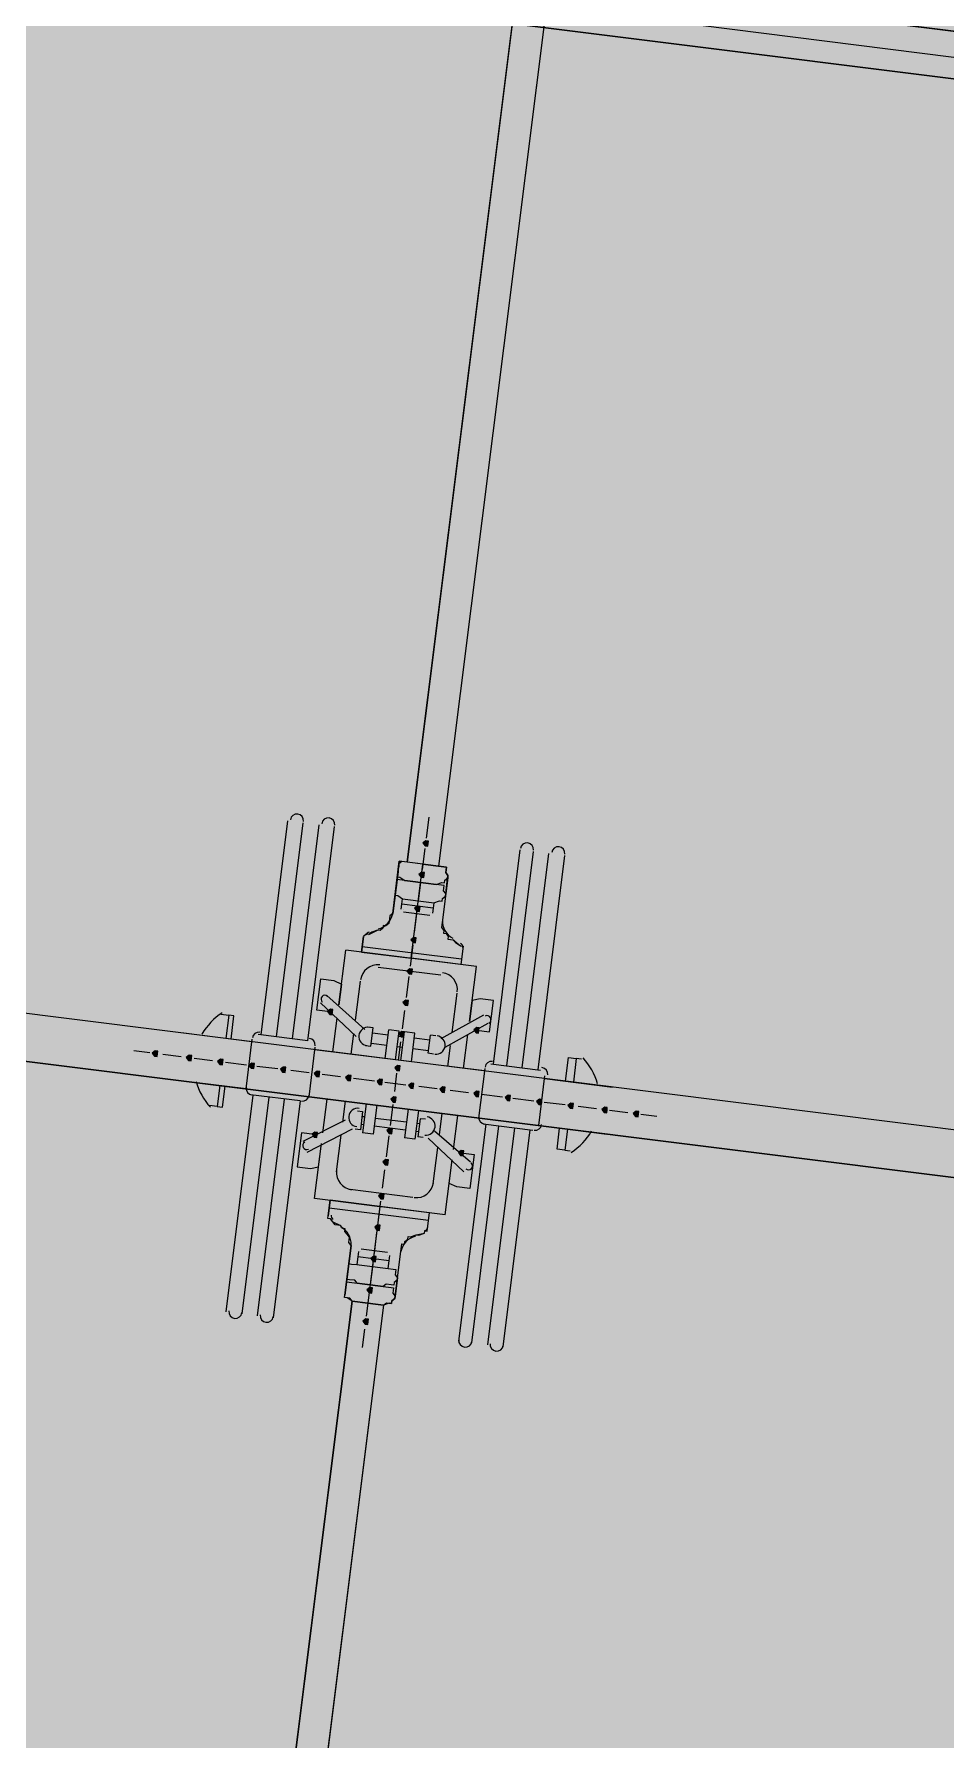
# Model space of a CAD drawing. Header units: metres. Extents: x -4 to 509425, y 7549 to 4732445.
# Drawn here: x 476027.13 to 476030.06, y 4719754.92 to 4719760.4 of the extents above; entities that cross this region are included whole.
import ezdxf

# ---------------------------------------------------------------- set-up
doc = ezdxf.new("R2010")
doc.units = ezdxf.units.M
doc.header["$LTSCALE"] = 0.01
doc.header["$MEASUREMENT"] = 0
doc.layers.get('0').update_dxf_attribs({"lineweight": 0})
doc.layers.add('_SUBESTACIÓN', color=1, linetype='Continuous')
doc.layers.add('SUBESTACION LA VID', color=253, linetype='Continuous')

# ---------------------------------------------------------------- blocks, each defined once
blk = doc.blocks.new('A$Cfff6051d')
at = {"layer": 'SUBESTACION LA VID', "transparency": 33554687}
h = blk.add_hatch(color=256, dxfattribs=at)
h.dxf.hatch_style = 2
h.paths.add_polyline_path([(476028.3941, 4719757.7977), (476028.3952, 4719757.8061), (476028.3868, 4719757.8072), (476028.3773, 4719757.7998), (476028.3847, 4719757.7904), (476028.3931, 4719757.7893)])
h = blk.add_hatch(color=256, dxfattribs=at)
h.dxf.hatch_style = 2
h.paths.add_polyline_path([(476028.3815, 4719757.6969), (476028.3825, 4719757.7053), (476028.3741, 4719757.7064), (476028.3647, 4719757.699), (476028.372, 4719757.6896), (476028.3804, 4719757.6885)])
h = blk.add_hatch(color=256, dxfattribs=at)
h.dxf.hatch_style = 2
h.paths.add_polyline_path([(476028.3678, 4719757.5877), (476028.3689, 4719757.5961), (476028.3605, 4719757.5972), (476028.351, 4719757.5898), (476028.3583, 4719757.5804), (476028.3667, 4719757.5793)])
h = blk.add_hatch(color=256, dxfattribs=at)
h.dxf.hatch_style = 2
h.paths.add_polyline_path([(476028.3552, 4719757.4869), (476028.3562, 4719757.4953), (476028.3478, 4719757.4963), (476028.3384, 4719757.489), (476028.3457, 4719757.4795), (476028.3541, 4719757.4785)])
h = blk.add_hatch(color=256, dxfattribs=at)
h.dxf.hatch_style = 2
h.paths.add_polyline_path([(476028.3425, 4719757.3861), (476028.3436, 4719757.3945), (476028.3352, 4719757.3955), (476028.3257, 4719757.3882), (476028.3331, 4719757.3787), (476028.3415, 4719757.3777)])
h = blk.add_hatch(color=256, dxfattribs=at)
h.dxf.hatch_style = 2
h.paths.add_polyline_path([(476028.3299, 4719757.2853), (476028.3309, 4719757.2937), (476028.3225, 4719757.2947), (476028.3131, 4719757.2874), (476028.3204, 4719757.2779), (476028.3288, 4719757.2769)])
h = blk.add_hatch(color=256, dxfattribs=at)
h.dxf.hatch_style = 2
h.paths.add_polyline_path([(476028.0873, 4719757.256), (476028.0884, 4719757.2644), (476028.08, 4719757.2654), (476028.0705, 4719757.2581), (476028.0779, 4719757.2486), (476028.0863, 4719757.2476)])
h = blk.add_hatch(color=256, dxfattribs=at)
h.dxf.hatch_style = 2
h.paths.add_polyline_path([(476028.3172, 4719757.1845), (476028.3183, 4719757.1929), (476028.3099, 4719757.1939), (476028.3004, 4719757.1866), (476028.3078, 4719757.1771), (476028.3162, 4719757.1761)])
h = blk.add_hatch(color=256, dxfattribs=at)
h.dxf.hatch_style = 2
h.paths.add_polyline_path([(476028.5577, 4719757.197), (476028.5588, 4719757.2054), (476028.5504, 4719757.2065), (476028.5409, 4719757.1991), (476028.5483, 4719757.1897), (476028.5567, 4719757.1886)])
h = blk.add_hatch(color=256, dxfattribs=at)
h.dxf.hatch_style = 2
h.paths.add_polyline_path([(476027.5244, 4719757.1218), (476027.5255, 4719757.1302), (476027.5171, 4719757.1312), (476027.5076, 4719757.1239), (476027.515, 4719757.1144), (476027.5234, 4719757.1134)])
h = blk.add_hatch(color=256, dxfattribs=at)
h.dxf.hatch_style = 2
h.paths.add_polyline_path([(476027.6336, 4719757.1081), (476027.6347, 4719757.1165), (476027.6263, 4719757.1175), (476027.6168, 4719757.1102), (476027.6242, 4719757.1007), (476027.6326, 4719757.0997)])
h = blk.add_hatch(color=256, dxfattribs=at)
h.dxf.hatch_style = 2
h.paths.add_polyline_path([(476027.7344, 4719757.0954), (476027.7355, 4719757.1038), (476027.7271, 4719757.1049), (476027.7176, 4719757.0975), (476027.725, 4719757.0881), (476027.7334, 4719757.087)])
h = blk.add_hatch(color=256, dxfattribs=at)
h.dxf.hatch_style = 2
h.paths.add_polyline_path([(476027.8352, 4719757.0828), (476027.8363, 4719757.0912), (476027.8279, 4719757.0923), (476027.8184, 4719757.0849), (476027.8258, 4719757.0755), (476027.8342, 4719757.0744)])
h = blk.add_hatch(color=256, dxfattribs=at)
h.dxf.hatch_style = 2
h.paths.add_polyline_path([(476027.936, 4719757.0702), (476027.9371, 4719757.0786), (476027.9287, 4719757.0796), (476027.9192, 4719757.0723), (476027.9266, 4719757.0628), (476027.935, 4719757.0618)])
h = blk.add_hatch(color=256, dxfattribs=at)
h.dxf.hatch_style = 2
h.paths.add_polyline_path([(476028.0452, 4719757.0565), (476028.0463, 4719757.0649), (476028.0379, 4719757.0659), (476028.0284, 4719757.0586), (476028.0358, 4719757.0491), (476028.0442, 4719757.0481)])
h = blk.add_hatch(color=256, dxfattribs=at)
h.dxf.hatch_style = 2
h.paths.add_polyline_path([(476028.3036, 4719757.0753), (476028.3046, 4719757.0837), (476028.2962, 4719757.0847), (476028.2868, 4719757.0774), (476028.2941, 4719757.0679), (476028.3025, 4719757.0669)])
h = blk.add_hatch(color=256, dxfattribs=at)
h.dxf.hatch_style = 2
h.paths.add_polyline_path([(476028.146, 4719757.0438), (476028.1471, 4719757.0522), (476028.1387, 4719757.0533), (476028.1292, 4719757.0459), (476028.1366, 4719757.0365), (476028.145, 4719757.0354)])
h = blk.add_hatch(color=256, dxfattribs=at)
h.dxf.hatch_style = 2
h.paths.add_polyline_path([(476028.2468, 4719757.0312), (476028.2479, 4719757.0396), (476028.2395, 4719757.0407), (476028.23, 4719757.0333), (476028.2374, 4719757.0239), (476028.2458, 4719757.0228)])
h = blk.add_hatch(color=256, dxfattribs=at)
h.dxf.hatch_style = 2
h.paths.add_polyline_path([(476028.3476, 4719757.0186), (476028.3487, 4719757.027), (476028.3403, 4719757.028), (476028.3308, 4719757.0207), (476028.3382, 4719757.0112), (476028.3466, 4719757.0102)])
h = blk.add_hatch(color=256, dxfattribs=at)
h.dxf.hatch_style = 2
h.paths.add_polyline_path([(476028.4484, 4719757.0059), (476028.4495, 4719757.0143), (476028.4411, 4719757.0154), (476028.4316, 4719757.008), (476028.439, 4719756.9986), (476028.4474, 4719756.9975)])
h = blk.add_hatch(color=256, dxfattribs=at)
h.dxf.hatch_style = 2
h.paths.add_polyline_path([(476028.2909, 4719756.9745), (476028.292, 4719756.9829), (476028.2836, 4719756.9839), (476028.2741, 4719756.9766), (476028.2815, 4719756.9671), (476028.2899, 4719756.9661)])
h = blk.add_hatch(color=256, dxfattribs=at)
h.dxf.hatch_style = 2
h.paths.add_polyline_path([(476028.5577, 4719756.9922), (476028.5587, 4719757.0006), (476028.5503, 4719757.0017), (476028.5408, 4719756.9943), (476028.5482, 4719756.9849), (476028.5566, 4719756.9838)])
h = blk.add_hatch(color=256, dxfattribs=at)
h.dxf.hatch_style = 2
h.paths.add_polyline_path([(476028.6585, 4719756.9796), (476028.6595, 4719756.988), (476028.6511, 4719756.989), (476028.6417, 4719756.9817), (476028.649, 4719756.9722), (476028.6574, 4719756.9712)])
h = blk.add_hatch(color=256, dxfattribs=at)
h.dxf.hatch_style = 2
h.paths.add_polyline_path([(476028.7593, 4719756.967), (476028.7603, 4719756.9754), (476028.7519, 4719756.9764), (476028.7425, 4719756.9691), (476028.7498, 4719756.9596), (476028.7582, 4719756.9586)])
h = blk.add_hatch(color=256, dxfattribs=at)
h.dxf.hatch_style = 2
h.paths.add_polyline_path([(476028.8601, 4719756.9543), (476028.8611, 4719756.9627), (476028.8527, 4719756.9638), (476028.8433, 4719756.9564), (476028.8506, 4719756.947), (476028.859, 4719756.9459)])
h = blk.add_hatch(color=256, dxfattribs=at)
h.dxf.hatch_style = 2
h.paths.add_polyline_path([(476028.9693, 4719756.9406), (476028.9703, 4719756.949), (476028.9619, 4719756.9501), (476028.9525, 4719756.9427), (476028.9598, 4719756.9333), (476028.9682, 4719756.9322)])
h = blk.add_hatch(color=256, dxfattribs=at)
h.dxf.hatch_style = 2
h.paths.add_polyline_path([(476029.0701, 4719756.928), (476029.0711, 4719756.9364), (476029.0627, 4719756.9374), (476029.0533, 4719756.9301), (476029.0606, 4719756.9206), (476029.069, 4719756.9196)])
h = blk.add_hatch(color=256, dxfattribs=at)
h.dxf.hatch_style = 2
h.paths.add_polyline_path([(476028.0378, 4719756.8612), (476028.0389, 4719756.8696), (476028.0305, 4719756.8706), (476028.021, 4719756.8633), (476028.0284, 4719756.8538), (476028.0368, 4719756.8528)])
h = blk.add_hatch(color=256, dxfattribs=at)
h.dxf.hatch_style = 2
h.paths.add_polyline_path([(476028.2783, 4719756.8737), (476028.2793, 4719756.8821), (476028.2709, 4719756.8831), (476028.2615, 4719756.8758), (476028.2688, 4719756.8663), (476028.2772, 4719756.8653)])
h = blk.add_hatch(color=256, dxfattribs=at)
h.dxf.hatch_style = 2
h.paths.add_polyline_path([(476028.5082, 4719756.8022), (476028.5093, 4719756.8106), (476028.5009, 4719756.8116), (476028.4914, 4719756.8043), (476028.4988, 4719756.7948), (476028.5072, 4719756.7938)])
h = blk.add_hatch(color=256, dxfattribs=at)
h.dxf.hatch_style = 2
h.paths.add_polyline_path([(476028.2656, 4719756.7729), (476028.2667, 4719756.7813), (476028.2583, 4719756.7823), (476028.2488, 4719756.775), (476028.2562, 4719756.7655), (476028.2646, 4719756.7645)])
h = blk.add_hatch(color=256, dxfattribs=at)
h.dxf.hatch_style = 2
h.paths.add_polyline_path([(476028.252, 4719756.6637), (476028.253, 4719756.6721), (476028.2446, 4719756.6731), (476028.2352, 4719756.6658), (476028.2425, 4719756.6563), (476028.2509, 4719756.6553)])
h = blk.add_hatch(color=256, dxfattribs=at)
h.dxf.hatch_style = 2
h.paths.add_polyline_path([(476028.2393, 4719756.5629), (476028.2404, 4719756.5713), (476028.232, 4719756.5723), (476028.2225, 4719756.565), (476028.2299, 4719756.5555), (476028.2383, 4719756.5545)])
h = blk.add_hatch(color=256, dxfattribs=at)
h.dxf.hatch_style = 2
h.paths.add_polyline_path([(476028.2267, 4719756.4621), (476028.2277, 4719756.4705), (476028.2193, 4719756.4715), (476028.2099, 4719756.4642), (476028.2172, 4719756.4547), (476028.2256, 4719756.4537)])
h = blk.add_hatch(color=256, dxfattribs=at)
h.dxf.hatch_style = 2
h.paths.add_polyline_path([(476028.214, 4719756.3613), (476028.2151, 4719756.3697), (476028.2067, 4719756.3707), (476028.1972, 4719756.3634), (476028.2046, 4719756.3539), (476028.213, 4719756.3529)])
h = blk.add_hatch(color=256, dxfattribs=at)
h.dxf.hatch_style = 2
h.paths.add_polyline_path([(476028.2014, 4719756.2604), (476028.2025, 4719756.2688), (476028.1941, 4719756.2699), (476028.1846, 4719756.2626), (476028.192, 4719756.2531), (476028.2004, 4719756.252)])
at = {"layer": 'SUBESTACION LA VID', "lineweight": 15}
for p, q in [((476072.6239, 4719754.9233), (475976.8769, 4719766.927)), ((476029.0936, 4719763.8533), (476028.3269, 4719757.7379)), ((476029.1944, 4719763.8407), (476028.4277, 4719757.7252)), ((476072.2069, 4719751.5967), (475976.9555, 4719763.5384)), ((476072.1879, 4719751.4455), (475976.9365, 4719763.3871)), ((476028.3963, 4719757.8828), (476028.3878, 4719757.8156)), ((476027.9426, 4719757.8714), (476027.8563, 4719757.1826)), ((476027.9067, 4719757.1762), (476027.993, 4719757.8651)), ((476028.0434, 4719757.8587), (476027.9571, 4719757.1699)), ((476028.0075, 4719757.1636), (476028.0938, 4719757.8524)), ((476028.3836, 4719757.782), (476028.3752, 4719757.7148)), ((476028.6039, 4719757.0888), (476028.6902, 4719757.7776)), ((476028.7322, 4719757.7724), (476028.6459, 4719757.0836)), ((476028.2985, 4719757.7158), (476028.2912, 4719757.657)), ((476028.6963, 4719757.0772), (476028.7827, 4719757.7661)), ((476028.8331, 4719757.7597), (476028.7467, 4719757.0709)), ((476028.3699, 4719757.6728), (476028.3626, 4719757.614)), ((476028.4508, 4719757.637), (476028.4581, 4719757.6958)), ((476028.2806, 4719757.573), (476028.2912, 4719757.657)), ((476028.4508, 4719757.637), (476028.4402, 4719757.553)), ((476028.3079, 4719757.5867), (476028.3101, 4719757.6035)), ((476028.3993, 4719757.5667), (476028.3153, 4719757.5772)), ((476028.3163, 4719757.5856), (476028.3163, 4719757.5856)), ((476028.3573, 4719757.572), (476028.3499, 4719757.5132)), ((476028.4003, 4719757.5751), (476028.4003, 4719757.5751)), ((476028.4109, 4719757.5908), (476028.4088, 4719757.574)), ((476028.204, 4719757.5059), (476028.2313, 4719757.5195)), ((476028.1073, 4719757.2791), (476028.1294, 4719757.4555)), ((476028.5494, 4719757.4028), (476028.1294, 4719757.4555)), ((476028.5011, 4719757.4259), (476028.1819, 4719757.466)), ((476028.3447, 4719757.4711), (476028.3362, 4719757.4039)), ((476028.4749, 4719757.489), (476028.498, 4719757.469)), ((476028.4349, 4719757.3745), (476028.2333, 4719757.3998)), ((476028.5273, 4719757.2264), (476028.5494, 4719757.4028)), ((476028.1608, 4719757.2297), (476028.1766, 4719757.3557)), ((476028.332, 4719757.3703), (476028.3236, 4719757.3031)), ((476028.0485, 4719757.2864), (476028.1629, 4719757.1782)), ((476028.0684, 4719757.3095), (476028.1912, 4719757.2003)), ((476028.4716, 4719757.1907), (476028.4874, 4719757.3167)), ((476027.7282, 4719757.2498), (476027.7534, 4719757.2466)), ((476028.0883, 4719757.1279), (476028.102, 4719757.2371)), ((476028.3183, 4719757.2611), (476028.311, 4719757.2023)), ((476028.5724, 4719757.2463), (476028.4349, 4719757.1697)), ((476027.8279, 4719757.1605), (476027.6095, 4719757.1879)), ((476027.8089, 4719757.0093), (476027.829, 4719757.1689)), ((476028.0075, 4719757.1636), (476027.8479, 4719757.1836)), ((476028.1471, 4719757.1205), (476028.1555, 4719757.1877)), ((476028.2658, 4719757.1824), (476028.2154, 4719757.1887)), ((476028.2563, 4719757.1068), (476028.2679, 4719757.1992)), ((476028.3015, 4719757.195), (476028.2679, 4719757.1992)), ((476028.2899, 4719757.1026), (476028.3015, 4719757.195)), ((476028.3162, 4719757.1761), (476028.2994, 4719757.1782)), ((476028.3067, 4719757.1005), (476028.3183, 4719757.1929)), ((476028.3519, 4719757.1887), (476028.3183, 4719757.1929)), ((476028.3403, 4719757.0963), (476028.3519, 4719757.1887)), ((476028.4002, 4719757.1656), (476028.3498, 4719757.1719)), ((476028.4191, 4719757.1802), (476028.4023, 4719757.1824)), ((476028.5861, 4719757.219), (476028.4485, 4719757.1424)), ((476028.5083, 4719757.0752), (476028.522, 4719757.1844)), ((476027.4992, 4719757.1249), (476027.4488, 4719757.1312)), ((476027.6, 4719757.1123), (476027.5412, 4719757.1197)), ((476028.0306, 4719757.1436), (476028.0105, 4719756.984)), ((476028.5755, 4719757.0668), (476028.0295, 4719757.1352)), ((476028.2616, 4719757.1488), (476028.2112, 4719757.1551)), ((476028.312, 4719757.1425), (476028.2952, 4719757.1446)), ((476028.3057, 4719757.1603), (476028.2983, 4719757.1015)), ((476028.396, 4719757.132), (476028.3456, 4719757.1383)), ((476028.4579, 4719757.0815), (476028.4664, 4719757.1487)), ((476027.7008, 4719757.0997), (476027.642, 4719757.107)), ((476027.81, 4719757.086), (476027.7428, 4719757.0944)), ((476027.9108, 4719757.0733), (476027.8436, 4719757.0817)), ((476028.0116, 4719757.0607), (476027.9528, 4719757.0681)), ((476028.2931, 4719757.0595), (476028.2857, 4719757.0007)), ((476028.5955, 4719757.0899), (476028.7551, 4719757.0699)), ((476028.8874, 4719757.1045), (476028.8706, 4719757.1066)), ((476027.8089, 4719757.0093), (476027.5905, 4719757.0367)), ((476027.7333, 4719756.9505), (476027.7417, 4719757.0177)), ((476028.1124, 4719757.048), (476028.0536, 4719757.0554)), ((476028.2216, 4719757.0344), (476028.1544, 4719757.0428)), ((476028.3224, 4719757.0217), (476028.2552, 4719757.0301)), ((476028.4232, 4719757.0091), (476028.3644, 4719757.0165)), ((476028.524, 4719756.9964), (476028.4652, 4719757.0038)), ((476028.7498, 4719756.8914), (476028.7698, 4719757.051)), ((476028.7687, 4719757.0426), (476028.9871, 4719757.0152)), ((476027.7165, 4719756.9526), (476027.6913, 4719756.9558)), ((476027.7446, 4719756.2921), (476027.832, 4719756.9893)), ((476027.8824, 4719756.983), (476027.795, 4719756.2858)), ((476027.9832, 4719756.9704), (476027.8236, 4719756.9904)), ((476027.8454, 4719756.2795), (476027.9328, 4719756.9767)), ((476027.9832, 4719756.9704), (476027.8958, 4719756.2732)), ((476028.0557, 4719756.8675), (476028.0694, 4719756.9767)), ((476028.1197, 4719756.9021), (476028.1282, 4719756.9693)), ((476028.1954, 4719756.9609), (476028.1838, 4719756.8685)), ((476028.229, 4719756.9566), (476028.2174, 4719756.8642)), ((476028.2804, 4719756.9587), (476028.272, 4719756.8915)), ((476028.6333, 4719756.9828), (476028.5661, 4719756.9912)), ((476028.7341, 4719756.9701), (476028.6669, 4719756.9785)), ((476028.8349, 4719756.9575), (476028.7677, 4719756.9659)), ((476028.9357, 4719756.9448), (476028.8769, 4719756.9522)), ((476027.9926, 4719756.8412), (476028.1292, 4719756.9094)), ((476028.1869, 4719756.8937), (476028.1785, 4719756.8947)), ((476028.1901, 4719756.9189), (476028.1817, 4719756.9199)), ((476028.3245, 4719756.902), (476028.2237, 4719756.9146)), ((476028.3298, 4719756.944), (476028.3182, 4719756.8516)), ((476028.3634, 4719756.9398), (476028.3518, 4719756.8474)), ((476028.3665, 4719756.8967), (476028.3581, 4719756.8978)), ((476028.4305, 4719756.8631), (476028.439, 4719756.9303)), ((476028.4757, 4719756.8148), (476028.4894, 4719756.924)), ((476028.5797, 4719756.8956), (476028.4923, 4719756.1984)), ((476028.5713, 4719756.8967), (476028.7309, 4719756.8767)), ((476029.0365, 4719756.9322), (476028.9777, 4719756.9396)), ((476029.1289, 4719756.9206), (476029.0785, 4719756.9269)), ((476028.0052, 4719756.8055), (476028.1512, 4719756.8811)), ((476028.0997, 4719756.7425), (476028.1145, 4719756.8601)), ((476028.2174, 4719756.8642), (476028.1838, 4719756.8685)), ((476028.3213, 4719756.8768), (476028.2205, 4719756.8894)), ((476028.2678, 4719756.8579), (476028.2594, 4719756.7907)), ((476028.3518, 4719756.8474), (476028.3182, 4719756.8516)), ((476028.3633, 4719756.8715), (476028.3549, 4719756.8726)), ((476028.378, 4719756.8526), (476028.3612, 4719756.8547)), ((476028.5093, 4719756.7423), (476028.3948, 4719756.8505)), ((476028.5303, 4719756.7738), (476028.4148, 4719756.8736)), ((476028.5343, 4719756.1931), (476028.6217, 4719756.8903)), ((476028.6721, 4719756.884), (476028.5847, 4719756.1868)), ((476028.6351, 4719756.1805), (476028.7225, 4719756.8777)), ((476028.7498, 4719756.8914), (476028.9682, 4719756.864)), ((476028.8086, 4719756.8157), (476028.817, 4719756.8829)), ((476028.0293, 4719756.6574), (476028.0515, 4719756.8339)), ((476028.4105, 4719756.7035), (476028.4253, 4719756.8211)), ((476028.8338, 4719756.8126), (476028.8506, 4719756.8105)), ((476028.2541, 4719756.7487), (476028.2467, 4719756.6899)), ((476028.4494, 4719756.6048), (476028.4715, 4719756.7812)), ((476028.3454, 4719756.6605), (476028.1438, 4719756.6858)), ((476028.4494, 4719756.6048), (476028.0293, 4719756.6574)), ((476028.3958, 4719756.5859), (476028.0766, 4719756.6259)), ((476028.2414, 4719756.6479), (476028.2341, 4719756.5891)), ((476028.0881, 4719756.5818), (476028.1123, 4719756.5703)), ((476028.2288, 4719756.5471), (476028.2204, 4719756.4799)), ((476028.3559, 4719756.5397), (476028.3821, 4719756.545)), ((476028.1469, 4719756.5062), (476028.1364, 4719756.4222)), ((476028.17, 4719756.4862), (476028.1679, 4719756.4694)), ((476028.1784, 4719756.4852), (476028.1784, 4719756.4852)), ((476028.2634, 4719756.483), (476028.1794, 4719756.4936)), ((476028.2624, 4719756.4746), (476028.2624, 4719756.4746)), ((476028.2687, 4719756.4568), (476028.2708, 4719756.4736)), ((476028.296, 4719756.4022), (476028.3065, 4719756.4862)), ((476028.129, 4719756.3634), (476028.1364, 4719756.4222)), ((476028.2162, 4719756.4463), (476028.2077, 4719756.3791)), ((476028.296, 4719756.4022), (476028.2886, 4719756.3434)), ((476028.15, 4719756.3266), (476027.537, 4719751.4376)), ((476028.2508, 4719756.314), (476027.6378, 4719751.425)), ((476028.2025, 4719756.3371), (476028.1951, 4719756.2783)), ((476028.1898, 4719756.2363), (476028.1825, 4719756.1775))]:
    blk.add_line(p, q, dxfattribs=at)
at = {"layer": 'SUBESTACION LA VID', "lineweight": 0}
blk.add_line((476028.15, 4719756.3266), (476028.2508, 4719756.314), dxfattribs=at)
at = {"layer": 'SUBESTACION LA VID', "lineweight": 15}
for points in [[(476072.6239, 4719754.9233), (476072.6429, 4719755.0745), (475976.8959, 4719767.0782), (475976.8769, 4719766.927), (476072.6239, 4719754.9233)], [(476029.0936, 4719763.8533), (476029.1944, 4719763.8407), (476028.4277, 4719757.7252), (476028.3269, 4719757.7379), (476029.0936, 4719763.8533)], [(476072.1879, 4719751.4455), (476072.2069, 4719751.5967), (475976.9555, 4719763.5384), (475976.9365, 4719763.3871), (476072.1879, 4719751.4455)], [(476028.1861, 4719757.4996), (476028.1798, 4719757.4492), (476028.3394, 4719757.4291), (476028.3773, 4719757.7316), (476028.3521, 4719757.7347), (476028.3437, 4719757.7358), (476028.3353, 4719757.7368), (476028.3269, 4719757.7379), (476028.3185, 4719757.7389), (476028.3101, 4719757.74), (476028.3006, 4719757.7326), (476028.2996, 4719757.7242), (476028.2985, 4719757.7158), (476028.2975, 4719757.7074), (476028.2912, 4719757.657), (476028.2806, 4719757.573), (476028.2712, 4719757.5657), (476028.2701, 4719757.5573), (476028.2691, 4719757.5489), (476028.268, 4719757.5405), (476028.2586, 4719757.5331), (476028.2502, 4719757.5342), (476028.2491, 4719757.5258), (476028.2397, 4719757.5184), (476028.2313, 4719757.5195), (476028.2134, 4719757.5132), (476028.204, 4719757.5059), (476028.1956, 4719757.5069), (476028.1861, 4719757.4996)], [(476028.2985, 4719757.7158), (476028.2975, 4719757.7074), (476028.2964, 4719757.699), (476028.2954, 4719757.6906), (476028.3038, 4719757.6896), (476028.3195, 4719757.6791), (476028.3279, 4719757.678), (476028.3447, 4719757.6759), (476028.3699, 4719757.6728), (476028.3951, 4719757.6696), (476028.4119, 4719757.6675), (476028.4203, 4719757.6664), (476028.4382, 4719757.6727), (476028.4466, 4719757.6717), (476028.4476, 4719757.6801), (476028.4571, 4719757.6874), (476028.4581, 4719757.6958), (476028.4508, 4719757.7053), (476028.4519, 4719757.7137), (476028.4529, 4719757.7221), (476028.4445, 4719757.7231), (476028.4277, 4719757.7252), (476028.4193, 4719757.7263), (476028.4025, 4719757.7284), (476028.3773, 4719757.7316), (476028.3521, 4719757.7347), (476028.3353, 4719757.7368), (476028.3269, 4719757.7379), (476028.3101, 4719757.74), (476028.3017, 4719757.741), (476028.3006, 4719757.7326), (476028.2996, 4719757.7242), (476028.2985, 4719757.7158)], [(476028.5053, 4719757.4595), (476028.499, 4719757.4091), (476028.3394, 4719757.4291), (476028.3773, 4719757.7316), (476028.4025, 4719757.7284), (476028.4109, 4719757.7273), (476028.4277, 4719757.7252), (476028.4361, 4719757.7242), (476028.4445, 4719757.7231), (476028.4529, 4719757.7221), (476028.4519, 4719757.7137), (476028.4508, 4719757.7053), (476028.4581, 4719757.6958), (476028.4571, 4719757.6874), (476028.4508, 4719757.637), (476028.4402, 4719757.553), (476028.4392, 4719757.5446), (476028.4381, 4719757.5362), (476028.4371, 4719757.5278), (476028.4444, 4719757.5184), (476028.4434, 4719757.51), (476028.4518, 4719757.5089), (476028.4591, 4719757.4995), (476028.4581, 4719757.4911), (476028.4749, 4719757.489), (476028.4822, 4719757.4795), (476028.498, 4719757.469), (476028.5064, 4719757.4679), (476028.5053, 4719757.4595)], [(476028.3626, 4719757.614), (476028.3878, 4719757.6108), (476028.4046, 4719757.6087), (476028.413, 4719757.6076), (476028.4308, 4719757.6139), (476028.4392, 4719757.6129), (476028.4403, 4719757.6213), (476028.4497, 4719757.6286), (476028.4508, 4719757.637), (476028.4434, 4719757.6465), (476028.4445, 4719757.6549), (476028.4455, 4719757.6633), (476028.4371, 4719757.6643), (476028.4203, 4719757.6664), (476028.4119, 4719757.6675), (476028.3951, 4719757.6696), (476028.3699, 4719757.6728), (476028.3447, 4719757.6759), (476028.3279, 4719757.678), (476028.3195, 4719757.6791), (476028.3027, 4719757.6812), (476028.2943, 4719757.6822), (476028.2933, 4719757.6738), (476028.2922, 4719757.6654), (476028.2912, 4719757.657), (476028.2901, 4719757.6486), (476028.2891, 4719757.6402), (476028.288, 4719757.6318), (476028.2964, 4719757.6308), (476028.3122, 4719757.6203), (476028.3206, 4719757.6192), (476028.3374, 4719757.6171), (476028.3626, 4719757.614)], [(476028.413, 4719757.6076), (476028.4109, 4719757.5908), (476028.3101, 4719757.6035), (476028.3122, 4719757.6203)], [(476028.5053, 4719757.4595), (476028.5011, 4719757.4259), (476028.499, 4719757.4091), (476028.1798, 4719757.4492), (476028.1819, 4719757.466), (476028.1861, 4719757.4996)], [(476028.0789, 4719757.257), (476028.0369, 4719757.2623), (476028.0495, 4719757.3631), (476028.0915, 4719757.3578), (476028.1157, 4719757.3463), (476028.1073, 4719757.2791)], [(476028.5493, 4719757.1981), (476028.5913, 4719757.1928), (476028.604, 4719757.2936), (476028.562, 4719757.2989), (476028.5357, 4719757.2936), (476028.5273, 4719757.2264)], [(476027.7607, 4719757.1689), (476027.7702, 4719757.2445), (476027.7534, 4719757.2466), (476027.7439, 4719757.171)], [(476028.1933, 4719757.1488), (476028.2101, 4719757.1467), (476028.2175, 4719757.2055), (476028.2007, 4719757.2076)], [(476028.4117, 4719757.1214), (476028.3949, 4719757.1236), (476028.4023, 4719757.1824)], [(476028.5766, 4719757.0752), (476028.5566, 4719756.9156), (476028.0105, 4719756.984)], [(476028.8359, 4719757.0341), (476028.8454, 4719757.1097), (476028.8706, 4719757.1066), (476028.8611, 4719757.031)], [(476027.7249, 4719757.0198), (476027.7165, 4719756.9526), (476027.7333, 4719756.9505)], [(476028.167, 4719756.9388), (476028.1838, 4719756.9367), (476028.1764, 4719756.8779), (476028.1596, 4719756.88)], [(476028.3854, 4719756.9114), (476028.3686, 4719756.9135), (476028.3612, 4719756.8547)], [(476028.0294, 4719756.8622), (476027.9874, 4719756.8675), (476027.9737, 4719756.7583), (476028.0157, 4719756.753), (476028.042, 4719756.7582), (476028.0515, 4719756.8339)], [(476028.8422, 4719756.8798), (476028.8338, 4719756.8126), (476028.8086, 4719756.8157)], [(476028.4998, 4719756.8032), (476028.5418, 4719756.798), (476028.5281, 4719756.6888), (476028.4861, 4719756.694), (476028.462, 4719756.7056), (476028.4715, 4719756.7812)], [(476028.0734, 4719756.6007), (476028.0797, 4719756.6511), (476028.2393, 4719756.6311), (476028.2004, 4719756.3203), (476028.1752, 4719756.3235), (476028.1668, 4719756.3245), (476028.1584, 4719756.3256), (476028.15, 4719756.3266), (476028.1426, 4719756.3361), (476028.1342, 4719756.3371), (476028.1258, 4719756.3382), (476028.1269, 4719756.3466), (476028.1279, 4719756.355), (476028.129, 4719756.3634), (476028.1364, 4719756.4222), (476028.1469, 4719756.5062), (476028.1395, 4719756.5156), (476028.1406, 4719756.524), (476028.1416, 4719756.5324), (476028.1343, 4719756.5419), (476028.127, 4719756.5513), (476028.128, 4719756.5597), (476028.1196, 4719756.5608), (476028.1123, 4719756.5703), (476028.0955, 4719756.5724), (476028.0881, 4719756.5818), (476028.0808, 4719756.5913), (476028.0724, 4719756.5923), (476028.0734, 4719756.6007)], [(476028.3926, 4719756.5607), (476028.3958, 4719756.5859), (476028.399, 4719756.6111), (476028.0797, 4719756.6511), (476028.0766, 4719756.6259), (476028.0734, 4719756.6007)], [(476028.3926, 4719756.5607), (476028.399, 4719756.6111), (476028.2393, 4719756.6311), (476028.2004, 4719756.3203), (476028.2256, 4719756.3171), (476028.234, 4719756.3161), (476028.2508, 4719756.314), (476028.2602, 4719756.3213), (476028.2686, 4719756.3203), (476028.277, 4719756.3192), (476028.2781, 4719756.3276), (476028.2875, 4719756.335), (476028.2886, 4719756.3434), (476028.296, 4719756.4022), (476028.3065, 4719756.4862), (476028.3075, 4719756.4946), (476028.3086, 4719756.503), (476028.3097, 4719756.5114), (476028.3181, 4719756.5103), (476028.3191, 4719756.5187), (476028.3286, 4719756.5261), (476028.3296, 4719756.5345), (476028.338, 4719756.5334), (476028.3559, 4719756.5397), (476028.3643, 4719756.5387), (476028.3821, 4719756.545), (476028.3832, 4719756.5534), (476028.3916, 4719756.5523), (476028.3926, 4719756.5607)], [(476028.2655, 4719756.4316), (476028.2687, 4719756.4568), (476028.1679, 4719756.4694), (476028.1647, 4719756.4442)], [(476028.2151, 4719756.4379), (476028.2403, 4719756.4347), (476028.2571, 4719756.4326), (476028.2655, 4719756.4316), (476028.2823, 4719756.4295), (476028.2907, 4719756.4284), (476028.2897, 4719756.42), (476028.2886, 4719756.4116), (476028.296, 4719756.4022), (476028.2949, 4719756.3938), (476028.2855, 4719756.3864), (476028.2844, 4719756.378), (476028.276, 4719756.3791), (476028.2592, 4719756.3812), (476028.2497, 4719756.3738), (476028.2329, 4719756.3759), (476028.2077, 4719756.3791), (476028.1825, 4719756.3823), (476028.1657, 4719756.3844), (476028.1584, 4719756.3938), (476028.1416, 4719756.3959), (476028.1332, 4719756.397), (476028.1343, 4719756.4054), (476028.1353, 4719756.4138), (476028.1364, 4719756.4222), (476028.1374, 4719756.4306), (476028.1385, 4719756.439), (476028.1395, 4719756.4474), (476028.1479, 4719756.4463), (476028.1647, 4719756.4442), (476028.1731, 4719756.4432), (476028.1899, 4719756.4411), (476028.2151, 4719756.4379)], [(476028.129, 4719756.3634), (476028.13, 4719756.3718), (476028.1311, 4719756.3802), (476028.1321, 4719756.3886), (476028.1405, 4719756.3875), (476028.1573, 4719756.3854), (476028.1657, 4719756.3844), (476028.1825, 4719756.3823), (476028.2077, 4719756.3791), (476028.2329, 4719756.3759), (476028.2497, 4719756.3738), (476028.2582, 4719756.3728), (476028.275, 4719756.3707), (476028.2834, 4719756.3696), (476028.2823, 4719756.3612), (476028.2812, 4719756.3528), (476028.2886, 4719756.3434), (476028.2875, 4719756.335), (476028.2781, 4719756.3276), (476028.277, 4719756.3192), (476028.2686, 4719756.3203), (476028.2508, 4719756.314), (476028.2424, 4719756.315), (476028.2256, 4719756.3171), (476028.2004, 4719756.3203), (476028.1752, 4719756.3235), (476028.1584, 4719756.3256), (476028.15, 4719756.3266), (476028.1342, 4719756.3371), (476028.1258, 4719756.3382), (476028.1269, 4719756.3466), (476028.1279, 4719756.355), (476028.129, 4719756.3634)], [(476028.15, 4719756.3266), (476028.2508, 4719756.314), (476027.6378, 4719751.425), (476027.537, 4719751.4376), (476028.15, 4719756.3266)]]:
    blk.add_lwpolyline(points, dxfattribs=at)
at = {"layer": 'SUBESTACION LA VID'}
for points in [[(476028.3941, 4719757.7977), (476028.3952, 4719757.8061), (476028.3868, 4719757.8072), (476028.3773, 4719757.7998), (476028.3847, 4719757.7904), (476028.3931, 4719757.7893)], [(476028.3815, 4719757.6969), (476028.3825, 4719757.7053), (476028.3741, 4719757.7064), (476028.3647, 4719757.699), (476028.372, 4719757.6896), (476028.3804, 4719757.6885)], [(476028.3678, 4719757.5877), (476028.3689, 4719757.5961), (476028.3605, 4719757.5972), (476028.351, 4719757.5898), (476028.3583, 4719757.5804), (476028.3667, 4719757.5793)], [(476028.3552, 4719757.4869), (476028.3562, 4719757.4953), (476028.3478, 4719757.4963), (476028.3384, 4719757.489), (476028.3457, 4719757.4795), (476028.3541, 4719757.4785)], [(476028.3425, 4719757.3861), (476028.3436, 4719757.3945), (476028.3352, 4719757.3955), (476028.3257, 4719757.3882), (476028.3331, 4719757.3787), (476028.3415, 4719757.3777)], [(476028.3299, 4719757.2853), (476028.3309, 4719757.2937), (476028.3225, 4719757.2947), (476028.3131, 4719757.2874), (476028.3204, 4719757.2779), (476028.3288, 4719757.2769)], [(476028.0873, 4719757.256), (476028.0884, 4719757.2644), (476028.08, 4719757.2654), (476028.0705, 4719757.2581), (476028.0779, 4719757.2486), (476028.0863, 4719757.2476)], [(476028.3172, 4719757.1845), (476028.3183, 4719757.1929), (476028.3099, 4719757.1939), (476028.3004, 4719757.1866), (476028.3078, 4719757.1771), (476028.3162, 4719757.1761)], [(476028.5577, 4719757.197), (476028.5588, 4719757.2054), (476028.5504, 4719757.2065), (476028.5409, 4719757.1991), (476028.5483, 4719757.1897), (476028.5567, 4719757.1886)], [(476027.5244, 4719757.1218), (476027.5255, 4719757.1302), (476027.5171, 4719757.1312), (476027.5076, 4719757.1239), (476027.515, 4719757.1144), (476027.5234, 4719757.1134)], [(476027.6336, 4719757.1081), (476027.6347, 4719757.1165), (476027.6263, 4719757.1175), (476027.6168, 4719757.1102), (476027.6242, 4719757.1007), (476027.6326, 4719757.0997)], [(476027.7344, 4719757.0954), (476027.7355, 4719757.1038), (476027.7271, 4719757.1049), (476027.7176, 4719757.0975), (476027.725, 4719757.0881), (476027.7334, 4719757.087)], [(476027.8352, 4719757.0828), (476027.8363, 4719757.0912), (476027.8279, 4719757.0923), (476027.8184, 4719757.0849), (476027.8258, 4719757.0755), (476027.8342, 4719757.0744)], [(476027.936, 4719757.0702), (476027.9371, 4719757.0786), (476027.9287, 4719757.0796), (476027.9192, 4719757.0723), (476027.9266, 4719757.0628), (476027.935, 4719757.0618)], [(476028.0452, 4719757.0565), (476028.0463, 4719757.0649), (476028.0379, 4719757.0659), (476028.0284, 4719757.0586), (476028.0358, 4719757.0491), (476028.0442, 4719757.0481)], [(476028.3036, 4719757.0753), (476028.3046, 4719757.0837), (476028.2962, 4719757.0847), (476028.2868, 4719757.0774), (476028.2941, 4719757.0679), (476028.3025, 4719757.0669)], [(476028.146, 4719757.0438), (476028.1471, 4719757.0522), (476028.1387, 4719757.0533), (476028.1292, 4719757.0459), (476028.1366, 4719757.0365), (476028.145, 4719757.0354)], [(476028.2468, 4719757.0312), (476028.2479, 4719757.0396), (476028.2395, 4719757.0407), (476028.23, 4719757.0333), (476028.2374, 4719757.0239), (476028.2458, 4719757.0228)], [(476028.3476, 4719757.0186), (476028.3487, 4719757.027), (476028.3403, 4719757.028), (476028.3308, 4719757.0207), (476028.3382, 4719757.0112), (476028.3466, 4719757.0102)], [(476028.4484, 4719757.0059), (476028.4495, 4719757.0143), (476028.4411, 4719757.0154), (476028.4316, 4719757.008), (476028.439, 4719756.9986), (476028.4474, 4719756.9975)], [(476028.2909, 4719756.9745), (476028.292, 4719756.9829), (476028.2836, 4719756.9839), (476028.2741, 4719756.9766), (476028.2815, 4719756.9671), (476028.2899, 4719756.9661)], [(476028.5577, 4719756.9922), (476028.5587, 4719757.0006), (476028.5503, 4719757.0017), (476028.5408, 4719756.9943), (476028.5482, 4719756.9849), (476028.5566, 4719756.9838)], [(476028.6585, 4719756.9796), (476028.6595, 4719756.988), (476028.6511, 4719756.989), (476028.6417, 4719756.9817), (476028.649, 4719756.9722), (476028.6574, 4719756.9712)], [(476028.7593, 4719756.967), (476028.7603, 4719756.9754), (476028.7519, 4719756.9764), (476028.7425, 4719756.9691), (476028.7498, 4719756.9596), (476028.7582, 4719756.9586)], [(476028.8601, 4719756.9543), (476028.8611, 4719756.9627), (476028.8527, 4719756.9638), (476028.8433, 4719756.9564), (476028.8506, 4719756.947), (476028.859, 4719756.9459)], [(476028.9693, 4719756.9406), (476028.9703, 4719756.949), (476028.9619, 4719756.9501), (476028.9525, 4719756.9427), (476028.9598, 4719756.9333), (476028.9682, 4719756.9322)], [(476029.0701, 4719756.928), (476029.0711, 4719756.9364), (476029.0627, 4719756.9374), (476029.0533, 4719756.9301), (476029.0606, 4719756.9206), (476029.069, 4719756.9196)], [(476028.0378, 4719756.8612), (476028.0389, 4719756.8696), (476028.0305, 4719756.8706), (476028.021, 4719756.8633), (476028.0284, 4719756.8538), (476028.0368, 4719756.8528)], [(476028.2783, 4719756.8737), (476028.2793, 4719756.8821), (476028.2709, 4719756.8831), (476028.2615, 4719756.8758), (476028.2688, 4719756.8663), (476028.2772, 4719756.8653)], [(476028.5082, 4719756.8022), (476028.5093, 4719756.8106), (476028.5009, 4719756.8116), (476028.4914, 4719756.8043), (476028.4988, 4719756.7948), (476028.5072, 4719756.7938)], [(476028.2656, 4719756.7729), (476028.2667, 4719756.7813), (476028.2583, 4719756.7823), (476028.2488, 4719756.775), (476028.2562, 4719756.7655), (476028.2646, 4719756.7645)], [(476028.252, 4719756.6637), (476028.253, 4719756.6721), (476028.2446, 4719756.6731), (476028.2352, 4719756.6658), (476028.2425, 4719756.6563), (476028.2509, 4719756.6553)], [(476028.2393, 4719756.5629), (476028.2404, 4719756.5713), (476028.232, 4719756.5723), (476028.2225, 4719756.565), (476028.2299, 4719756.5555), (476028.2383, 4719756.5545)], [(476028.2267, 4719756.4621), (476028.2277, 4719756.4705), (476028.2193, 4719756.4715), (476028.2099, 4719756.4642), (476028.2172, 4719756.4547), (476028.2256, 4719756.4537)], [(476028.214, 4719756.3613), (476028.2151, 4719756.3697), (476028.2067, 4719756.3707), (476028.1972, 4719756.3634), (476028.2046, 4719756.3539), (476028.213, 4719756.3529)], [(476028.2014, 4719756.2604), (476028.2025, 4719756.2688), (476028.1941, 4719756.2699), (476028.1846, 4719756.2626), (476028.192, 4719756.2531), (476028.2004, 4719756.252)]]:
    blk.add_lwpolyline(points, close=True, dxfattribs=at)
at = {"layer": 'SUBESTACION LA VID', "lineweight": 0}
for points in [[(476028.3941, 4719757.7977), (476028.3952, 4719757.8061), (476028.3868, 4719757.8072), (476028.3773, 4719757.7998), (476028.3847, 4719757.7904), (476028.3931, 4719757.7893)], [(476028.3815, 4719757.6969), (476028.3825, 4719757.7053), (476028.3741, 4719757.7064), (476028.3647, 4719757.699), (476028.372, 4719757.6896), (476028.3804, 4719757.6885)], [(476028.3678, 4719757.5877), (476028.3689, 4719757.5961), (476028.3605, 4719757.5972), (476028.351, 4719757.5898), (476028.3583, 4719757.5804), (476028.3667, 4719757.5793)], [(476028.3552, 4719757.4869), (476028.3562, 4719757.4953), (476028.3478, 4719757.4963), (476028.3384, 4719757.489), (476028.3457, 4719757.4795), (476028.3541, 4719757.4785)], [(476028.3425, 4719757.3861), (476028.3436, 4719757.3945), (476028.3352, 4719757.3955), (476028.3257, 4719757.3882), (476028.3331, 4719757.3787), (476028.3415, 4719757.3777)], [(476028.3299, 4719757.2853), (476028.3309, 4719757.2937), (476028.3225, 4719757.2947), (476028.3131, 4719757.2874), (476028.3204, 4719757.2779), (476028.3288, 4719757.2769)], [(476028.0873, 4719757.256), (476028.0884, 4719757.2644), (476028.08, 4719757.2654), (476028.0705, 4719757.2581), (476028.0779, 4719757.2486), (476028.0863, 4719757.2476)], [(476028.3172, 4719757.1845), (476028.3183, 4719757.1929), (476028.3099, 4719757.1939), (476028.3004, 4719757.1866), (476028.3078, 4719757.1771), (476028.3162, 4719757.1761)], [(476028.5577, 4719757.197), (476028.5588, 4719757.2054), (476028.5504, 4719757.2065), (476028.5409, 4719757.1991), (476028.5483, 4719757.1897), (476028.5567, 4719757.1886)], [(476027.5244, 4719757.1218), (476027.5255, 4719757.1302), (476027.5171, 4719757.1312), (476027.5076, 4719757.1239), (476027.515, 4719757.1144), (476027.5234, 4719757.1134)], [(476027.6336, 4719757.1081), (476027.6347, 4719757.1165), (476027.6263, 4719757.1175), (476027.6168, 4719757.1102), (476027.6242, 4719757.1007), (476027.6326, 4719757.0997)], [(476027.7344, 4719757.0954), (476027.7355, 4719757.1038), (476027.7271, 4719757.1049), (476027.7176, 4719757.0975), (476027.725, 4719757.0881), (476027.7334, 4719757.087)], [(476027.8352, 4719757.0828), (476027.8363, 4719757.0912), (476027.8279, 4719757.0923), (476027.8184, 4719757.0849), (476027.8258, 4719757.0755), (476027.8342, 4719757.0744)], [(476027.936, 4719757.0702), (476027.9371, 4719757.0786), (476027.9287, 4719757.0796), (476027.9192, 4719757.0723), (476027.9266, 4719757.0628), (476027.935, 4719757.0618)], [(476028.0452, 4719757.0565), (476028.0463, 4719757.0649), (476028.0379, 4719757.0659), (476028.0284, 4719757.0586), (476028.0358, 4719757.0491), (476028.0442, 4719757.0481)], [(476028.3036, 4719757.0753), (476028.3046, 4719757.0837), (476028.2962, 4719757.0847), (476028.2868, 4719757.0774), (476028.2941, 4719757.0679), (476028.3025, 4719757.0669)], [(476028.146, 4719757.0438), (476028.1471, 4719757.0522), (476028.1387, 4719757.0533), (476028.1292, 4719757.0459), (476028.1366, 4719757.0365), (476028.145, 4719757.0354)], [(476028.2468, 4719757.0312), (476028.2479, 4719757.0396), (476028.2395, 4719757.0407), (476028.23, 4719757.0333), (476028.2374, 4719757.0239), (476028.2458, 4719757.0228)], [(476028.3476, 4719757.0186), (476028.3487, 4719757.027), (476028.3403, 4719757.028), (476028.3308, 4719757.0207), (476028.3382, 4719757.0112), (476028.3466, 4719757.0102)], [(476028.4484, 4719757.0059), (476028.4495, 4719757.0143), (476028.4411, 4719757.0154), (476028.4316, 4719757.008), (476028.439, 4719756.9986), (476028.4474, 4719756.9975)], [(476028.2909, 4719756.9745), (476028.292, 4719756.9829), (476028.2836, 4719756.9839), (476028.2741, 4719756.9766), (476028.2815, 4719756.9671), (476028.2899, 4719756.9661)], [(476028.5577, 4719756.9922), (476028.5587, 4719757.0006), (476028.5503, 4719757.0017), (476028.5408, 4719756.9943), (476028.5482, 4719756.9849), (476028.5566, 4719756.9838)], [(476028.6585, 4719756.9796), (476028.6595, 4719756.988), (476028.6511, 4719756.989), (476028.6417, 4719756.9817), (476028.649, 4719756.9722), (476028.6574, 4719756.9712)], [(476028.7593, 4719756.967), (476028.7603, 4719756.9754), (476028.7519, 4719756.9764), (476028.7425, 4719756.9691), (476028.7498, 4719756.9596), (476028.7582, 4719756.9586)], [(476028.8601, 4719756.9543), (476028.8611, 4719756.9627), (476028.8527, 4719756.9638), (476028.8433, 4719756.9564), (476028.8506, 4719756.947), (476028.859, 4719756.9459)], [(476028.9693, 4719756.9406), (476028.9703, 4719756.949), (476028.9619, 4719756.9501), (476028.9525, 4719756.9427), (476028.9598, 4719756.9333), (476028.9682, 4719756.9322)], [(476029.0701, 4719756.928), (476029.0711, 4719756.9364), (476029.0627, 4719756.9374), (476029.0533, 4719756.9301), (476029.0606, 4719756.9206), (476029.069, 4719756.9196)], [(476028.0378, 4719756.8612), (476028.0389, 4719756.8696), (476028.0305, 4719756.8706), (476028.021, 4719756.8633), (476028.0284, 4719756.8538), (476028.0368, 4719756.8528)], [(476028.2783, 4719756.8737), (476028.2793, 4719756.8821), (476028.2709, 4719756.8831), (476028.2615, 4719756.8758), (476028.2688, 4719756.8663), (476028.2772, 4719756.8653)], [(476028.5082, 4719756.8022), (476028.5093, 4719756.8106), (476028.5009, 4719756.8116), (476028.4914, 4719756.8043), (476028.4988, 4719756.7948), (476028.5072, 4719756.7938)], [(476028.2656, 4719756.7729), (476028.2667, 4719756.7813), (476028.2583, 4719756.7823), (476028.2488, 4719756.775), (476028.2562, 4719756.7655), (476028.2646, 4719756.7645)], [(476028.252, 4719756.6637), (476028.253, 4719756.6721), (476028.2446, 4719756.6731), (476028.2352, 4719756.6658), (476028.2425, 4719756.6563), (476028.2509, 4719756.6553)], [(476028.2393, 4719756.5629), (476028.2404, 4719756.5713), (476028.232, 4719756.5723), (476028.2225, 4719756.565), (476028.2299, 4719756.5555), (476028.2383, 4719756.5545)], [(476028.2267, 4719756.4621), (476028.2277, 4719756.4705), (476028.2193, 4719756.4715), (476028.2099, 4719756.4642), (476028.2172, 4719756.4547), (476028.2256, 4719756.4537)], [(476028.214, 4719756.3613), (476028.2151, 4719756.3697), (476028.2067, 4719756.3707), (476028.1972, 4719756.3634), (476028.2046, 4719756.3539), (476028.213, 4719756.3529)], [(476028.2014, 4719756.2604), (476028.2025, 4719756.2688), (476028.1941, 4719756.2699), (476028.1846, 4719756.2626), (476028.192, 4719756.2531), (476028.2004, 4719756.252)]]:
    blk.add_lwpolyline(points, close=True, dxfattribs=at)
for points in [[(476028.3006, 4719757.7326), (476028.2806, 4719757.573), (476028.3017, 4719757.741)], [(476028.2806, 4719757.573), (476028.2975, 4719757.7074), (476028.2985, 4719757.7158), (476028.2806, 4719757.573), (476028.2996, 4719757.7242)], [(476028.1469, 4719756.5062), (476028.129, 4719756.3634), (476028.1279, 4719756.355), (476028.1469, 4719756.5062), (476028.1269, 4719756.3466)]]:
    blk.add_lwpolyline(points, dxfattribs=at)
at = {"layer": 'SUBESTACION LA VID'}
for points in [[(475976.8769, 4719766.927), (475976.8769, 4719766.927), (475976.8959, 4719767.0782), (475976.8959, 4719767.0782), (475976.8959, 4719767.0782), (476072.6239, 4719754.9233), (476072.6239, 4719754.9233), (476072.6239, 4719754.9233), (475976.8769, 4719766.927), (475976.8769, 4719766.927)], [(475976.8959, 4719767.0782), (475976.8959, 4719767.0782), (476072.6239, 4719754.9233), (476072.6239, 4719754.9233), (476072.6239, 4719754.9233), (476072.6429, 4719755.0745), (476072.6429, 4719755.0745), (476072.6429, 4719755.0745), (475976.8959, 4719767.0782), (475976.8959, 4719767.0782)]]:
    blk.add_open_spline(points, degree=3, knots=[0, 0, 0, 0, 1, 1, 1, 2, 2, 2, 3, 3, 3, 3], dxfattribs=at)
at = {"layer": 'SUBESTACION LA VID', "lineweight": 0}
for points in [[(475976.8769, 4719766.927), (475976.8769, 4719766.927), (475976.8959, 4719767.0782), (475976.8959, 4719767.0782), (475976.8959, 4719767.0782), (476072.6239, 4719754.9233), (476072.6239, 4719754.9233), (476072.6239, 4719754.9233), (475976.8769, 4719766.927), (475976.8769, 4719766.927)], [(475976.8959, 4719767.0782), (475976.8959, 4719767.0782), (476072.6239, 4719754.9233), (476072.6239, 4719754.9233), (476072.6239, 4719754.9233), (476072.6429, 4719755.0745), (476072.6429, 4719755.0745), (476072.6429, 4719755.0745), (475976.8959, 4719767.0782), (475976.8959, 4719767.0782)]]:
    blk.add_open_spline(points, degree=3, knots=[0, 0, 0, 0, 1, 1, 1, 2, 2, 2, 3, 3, 3, 3], dxfattribs=at)
at = {"layer": 'SUBESTACION LA VID', "lineweight": 15}
for points in [[(476027.9935, 4719757.8693), (476027.995, 4719757.8809), (476027.9868, 4719757.8914), (476027.9752, 4719757.8929), (476027.9636, 4719757.8943), (476027.953, 4719757.8861), (476027.9515, 4719757.8745)], [(476028.0943, 4719757.8566), (476028.0958, 4719757.8682), (476028.0876, 4719757.8788), (476028.076, 4719757.8803), (476028.0644, 4719757.8817), (476028.0538, 4719757.8735), (476028.0524, 4719757.8619)], [(476028.7328, 4719757.7766), (476028.7342, 4719757.7882), (476028.726, 4719757.7988), (476028.7144, 4719757.8002), (476028.7028, 4719757.8017), (476028.6922, 4719757.7934), (476028.6908, 4719757.7819)], [(476028.8336, 4719757.7639), (476028.835, 4719757.7755), (476028.8268, 4719757.7861), (476028.8152, 4719757.7876), (476028.8036, 4719757.789), (476028.793, 4719757.7808), (476028.7916, 4719757.7692)], [(476028.0712, 4719757.3068), (476028.066, 4719757.3116), (476028.058, 4719757.3112), (476028.0533, 4719757.306), (476028.0485, 4719757.3009), (476028.0489, 4719757.2928), (476028.0541, 4719757.2881)], [(476028.5895, 4719757.221), (476028.5956, 4719757.2243), (476028.598, 4719757.232), (476028.5947, 4719757.2382), (476028.5913, 4719757.2443), (476028.5836, 4719757.2467), (476028.5775, 4719757.2434)], [(476028.2049, 4719757.2071), (476028.1887, 4719757.2091), (476028.1738, 4719757.1976), (476028.1718, 4719757.1814), (476028.1698, 4719757.1651), (476028.1813, 4719757.1503), (476028.1975, 4719757.1483)], [(476028.4159, 4719757.1209), (476028.4322, 4719757.1189), (476028.447, 4719757.1304), (476028.449, 4719757.1466), (476028.4511, 4719757.1629), (476028.4395, 4719757.1777), (476028.4233, 4719757.1797)], [(476028.1723, 4719756.9467), (476028.156, 4719756.9487), (476028.1412, 4719756.9372), (476028.1392, 4719756.921), (476028.1371, 4719756.9047), (476028.1486, 4719756.8899), (476028.1649, 4719756.8879)], [(476028.3833, 4719756.8605), (476028.3995, 4719756.8585), (476028.4143, 4719756.87), (476028.4164, 4719756.8862), (476028.4184, 4719756.9025), (476028.4069, 4719756.9173), (476028.3907, 4719756.9193)], [(476027.9977, 4719756.8382), (476027.9915, 4719756.8349), (476027.9892, 4719756.8272), (476027.9925, 4719756.821), (476027.9958, 4719756.8149), (476028.0035, 4719756.8125), (476028.0097, 4719756.8158)], [(476028.5159, 4719756.7524), (476028.5211, 4719756.7476), (476028.5291, 4719756.748), (476028.5339, 4719756.7532), (476028.5386, 4719756.7583), (476028.5382, 4719756.7664), (476028.5331, 4719756.7711)], [(476027.7536, 4719756.2953), (476027.7521, 4719756.2837), (476027.7603, 4719756.2731), (476027.7719, 4719756.2716), (476027.7835, 4719756.2702), (476027.7941, 4719756.2784), (476027.7956, 4719756.29)], [(476027.8544, 4719756.2826), (476027.8529, 4719756.271), (476027.8611, 4719756.2604), (476027.8727, 4719756.259), (476027.8843, 4719756.2575), (476027.8949, 4719756.2658), (476027.8964, 4719756.2774)], [(476028.4928, 4719756.2026), (476028.4913, 4719756.191), (476028.4996, 4719756.1804), (476028.5112, 4719756.179), (476028.5227, 4719756.1775), (476028.5333, 4719756.1857), (476028.5348, 4719756.1973)], [(476028.5936, 4719756.19), (476028.5921, 4719756.1784), (476028.6004, 4719756.1678), (476028.612, 4719756.1663), (476028.6235, 4719756.1649), (476028.6341, 4719756.1731), (476028.6356, 4719756.1847)]]:
    blk.add_open_spline(points, degree=3, knots=[0, 0, 0, 0, 1, 1, 1, 2, 2, 2, 2], dxfattribs=at)
for points in [[(476028.2339, 4719757.5236), (476028.2574, 4719757.5297), (476028.2754, 4719757.5485), (476028.2803, 4719757.5722)], [(476028.4403, 4719757.5522), (476028.4393, 4719757.528), (476028.452, 4719757.5052), (476028.4733, 4719757.4936)], [(476028.2051, 4719757.5136), (476028.1999, 4719757.5125), (476028.1959, 4719757.5083), (476028.1951, 4719757.5031)], [(476028.5059, 4719757.4641), (476028.5064, 4719757.4694), (476028.5035, 4719757.4744), (476028.4988, 4719757.4768)], [(476028.2386, 4719757.4077), (476028.2084, 4719757.4114), (476028.1809, 4719757.3901), (476028.1771, 4719757.3599)], [(476028.4879, 4719757.3209), (476028.4917, 4719757.3511), (476028.4703, 4719757.3786), (476028.4402, 4719757.3824)], [(476027.7327, 4719757.254), (476027.7056, 4719757.2367), (476027.6832, 4719757.2131), (476027.6672, 4719757.1852)], [(476027.8531, 4719757.1915), (476027.8415, 4719757.1929), (476027.8309, 4719757.1847), (476027.8295, 4719757.1731)], [(476028.0311, 4719757.1478), (476028.0325, 4719757.1594), (476028.0243, 4719757.17), (476028.0127, 4719757.1715)], [(476028.6007, 4719757.0977), (476028.5891, 4719757.0992), (476028.5786, 4719757.091), (476028.5771, 4719757.0794)], [(476028.7787, 4719757.0541), (476028.7802, 4719757.0657), (476028.7719, 4719757.0763), (476028.7603, 4719757.0777)], [(476028.9389, 4719757.0257), (476028.9304, 4719757.0567), (476028.9144, 4719757.0852), (476028.8925, 4719757.1086)], [(476027.6482, 4719757.0334), (476027.6568, 4719757.0025), (476027.6727, 4719756.974), (476027.6946, 4719756.9506)], [(476027.8095, 4719757.0135), (476027.808, 4719757.0019), (476027.8162, 4719756.9913), (476027.8278, 4719756.9899)], [(476027.9874, 4719756.9699), (476027.999, 4719756.9684), (476028.0096, 4719756.9766), (476028.0111, 4719756.9882)], [(476028.5571, 4719756.9198), (476028.5556, 4719756.9082), (476028.5639, 4719756.8976), (476028.5755, 4719756.8961)], [(476028.7351, 4719756.8761), (476028.7467, 4719756.8747), (476028.7573, 4719756.8829), (476028.7587, 4719756.8945)], [(476028.8544, 4719756.8052), (476028.8815, 4719756.8225), (476028.904, 4719756.8461), (476028.9199, 4719756.874)], [(476028.1002, 4719756.7467), (476028.0965, 4719756.7165), (476028.1178, 4719756.689), (476028.148, 4719756.6852)], [(476028.3496, 4719756.66), (476028.3798, 4719756.6562), (476028.4073, 4719756.6775), (476028.4111, 4719756.7077)], [(476028.0823, 4719756.6035), (476028.0818, 4719756.5982), (476028.0846, 4719756.5932), (476028.0894, 4719756.5909)], [(476028.1468, 4719756.507), (476028.1479, 4719756.5312), (476028.1351, 4719756.554), (476028.1138, 4719756.5656)], [(476028.3831, 4719756.554), (476028.3883, 4719756.5551), (476028.3923, 4719756.5593), (476028.3931, 4719756.5645)], [(476028.3532, 4719756.5356), (476028.3297, 4719756.5296), (476028.3117, 4719756.5107), (476028.3068, 4719756.487)]]:
    blk.add_open_spline(points, degree=3, dxfattribs=at)

msp = doc.modelspace()

# ---------------------------------------------------------------- hatches: boundary and pattern name
at = {"layer": '_SUBESTACIÓN', "transparency": 33554559}
h = msp.add_hatch(color=1, dxfattribs=at)
h.dxf.hatch_style = 1
h.paths.add_polyline_path([(475968.6399, 4719805.825), (476089.9386, 4719790.615), (476078.1686, 4719696.74), (475956.8686, 4719711.9502)])

# ---------------------------------------------------------------- block references
at = {"linetype": 'Continuous'}
msp.add_blockref('A$Cfff6051d', (0, 0), dxfattribs=at)

doc.saveas('drawing.dxf')
